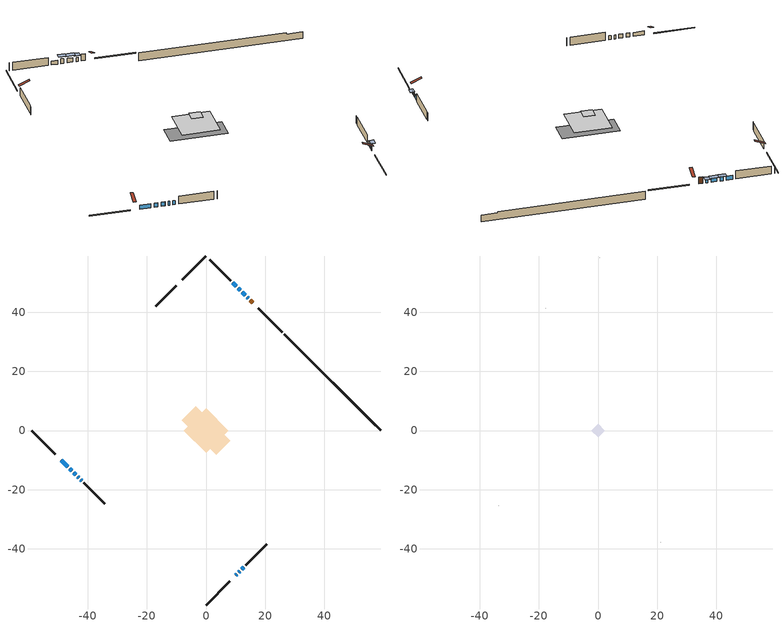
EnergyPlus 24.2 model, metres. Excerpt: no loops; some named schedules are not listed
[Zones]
conditioned space
 floor adiabatic (AdiabaticFloorConstruction): -7.51,0 0,7.51 7.51,0 0,-7.51 z0.94
 floor foundation (Slab1 construction): -8.14,3.4 -3.4,8.14 8.14,-3.4 3.4,-8.14 z-1.55
 wall outside (RimJoist1 construction): 0,-58.97 8.08,-50.89 / -58.97,0 -50.89,-8.08 / 0,58.97 -8.08,50.89 / 25.77,33.2 17.69,41.28 z0.94:1.24
 wall outside (AdiabaticWallConstruction 1): 15.8,43.18 15,43.98 z0.94:2.97
 wall outside (AdiabaticWallConstruction): 14.34,44.63 13.96,45.01 / 11,-47.97 11.38,-47.59 z0.94:2.14; -49,-9.97 -46.73,-12.24 / -46.08,-12.89 -45.33,-13.64 / 9.97,-49 10.35,-48.62 / 10.27,48.7 9.02,49.95 / 12.04,-46.93 12.78,-46.2 / -44.68,-14.3 -43.94,-15.04 / -43.28,-15.69 -43.01,-15.97 / -42.35,-16.62 -41.91,-17.06 z0.94:2.16; 13.31,45.67 12.17,46.8 z0.94:2.29; 11.52,47.45 10.92,48.05 z0.94:2.39
 wall outside (Wall1 construction): 13.43,-45.54 20.47,-38.5 / -41.25,-17.72 -34.21,-24.76 / -9.97,49 -17.01,41.96 / 8.36,50.61 1.32,57.65 z0.94:3.38
 wall foundation (FoundationWall1 construction): 26.43,32.54,-1.55 26.43,32.54,0.94 55.72,3.25,0.94 55.72,3.25,0.52 58.97,0,0.52 58.97,0,-1.55
 window (WindowConstruction 8): 14.34,44.63 13.96,45.01 z0.94:2.13
 window (WindowConstruction 7): -49,-9.97 -46.73,-12.24 z0.94:2.16
 window (WindowConstruction 10): -46.08,-12.89 -45.33,-13.64 z0.94:2.16
 window (WindowConstruction 11): 9.97,-49 10.35,-48.62 z0.94:2.16
 window (WindowConstruction 9): 11,-47.97 11.38,-47.59 z0.94:2.13
 window (WindowConstruction): 13.31,45.67 12.17,46.8 z0.94:2.29
 window (WindowConstruction 1): 11.52,47.45 10.93,48.05 z0.94:2.39
 window (WindowConstruction 2): 10.27,48.7 9.02,49.95 z0.94:2.16
 window (WindowConstruction 3): 12.04,-46.93 12.78,-46.2 z0.94:2.16
 window (WindowConstruction 4): -44.67,-14.3 -43.94,-15.03 z0.94:2.16
 window (WindowConstruction 5): -43.28,-15.69 -43.01,-15.97 z0.94:2.16
 window (WindowConstruction 6): -42.35,-16.62 -41.91,-17.06 z0.94:2.16
 door (Door): 15.8,43.18 15,43.98 z0.94:2.97
 ceiling adiabatic (AdiabaticFloorConstruction): 0,-7.51 7.51,0 0,7.51 -7.51,0 z0.94
attic - vented
 floor to conditioned space (Floor1 construction Reversed): -2.24,0 0,2.24 2.24,0 0,-2.24 z3.38
 wall outside (Wall2 construction): 21.13,-37.85 21.14,-37.84 / -33.56,-25.41 -33.55,-25.42 / -17.67,41.3 -17.68,41.29 / 0.67,58.31 0.66,58.32 z0.94:3.38
 roof outside (Roof1 construction): 9.32,-49.65,3.38 7.17,-47.51,4.64 6.59,-48.09,4.64 8.74,-50.24,3.38; -49.65,-9.32,3.38 -47.51,-7.17,4.64 -48.09,-6.59,4.64 -50.24,-8.74,3.38; -9.32,49.65,3.38 -7.17,47.51,4.64 -6.59,48.09,4.64 -8.74,50.24,3.38; 16.45,42.52,3.38 14.31,40.37,4.64 14.89,39.79,4.64 17.04,41.94,3.38
shading: 13.53,45.44 14.77,44.2 15.85,45.28 14.61,46.52 z2.74; 11.81,-47.16 10.57,-48.4 11.44,-49.26 12.67,-48.02 z2.74; 11.74,47.23 13.74,45.24 14.81,46.31 12.82,48.3 z2.9; 10.49,48.48 11.95,47.02 13.02,48.1 11.57,49.55 z3
[Building]
Building 1: Terrain=Suburbs
[Site:Location]
Quebec Intl AP_QC: Latitude {deg}=46.8; Longitude {deg}=-71.38; Time Zone {hr}=-5; Elevation {m}=74; Keep Site Location Information=Yes
[Site:GroundTemperature:Shallow]
0.0108218, -2.24938, -2.43038, -1.3578, 2.94801, 7.23376, 10.9493, 13.303, 13.5029, 11.5886, 7.96783, 3.81355
[Site:WaterMainsTemperature]
Calculation Method=Schedule; Temperature Schedule=mains temperature schedule
[Material] Roughness=Rough; Thermal Absorptance=0.9
Name | Thickness {m} | Conductivity {W/m-K} | Density {kg/m3} | Specific Heat {J/kg-K} | Solar Absorptance | Visible Absorptance
asphalt or fiberglass shingles | 0.00635 | 0.162714 | 1121.4 | 1465.45 | 0.4 | 0.4
ceiling loosefill ins | 0.254 | 0.0480833 | 16.02 | 1046.75 | 0.7 | 0.7
ceiling stud and cavity | 0.1397 | 0.0936684 | 65.682 | 1177.47 | 0.7 | 0.7
concrete 4.0 in. | 0.1016 | 1.803125 | 2242.8 | 837.4 | 0.7 | 0.7
concrete 8.0 in. | 0.2032 | 1.803125 | 2242.8 | 837.4 | 0.7 | 0.7
door material | 0.04445 | 0.053851 | 512.64 | 1214.23 | 0.7 | 0.7
exterior vertical ins | 0.0410211 | 0.029427 | 32.04 | 1214.23 | 0.7 | 0.7
floor covering | 0.0127 | 0.0433444 | 54.468 | 1339.84 | 0.6 | 0.6
floor rigid ins; wall rigid ins 1 | 0.512978 | 0.029427 | 32.04 | 1214.23 | 0.7 | 0.7
floor stud and cavity | 0.1397 | 1.75129 | 37.0049 | 1207.88 | 0.7 | 0.7
furniture material conditioned space 1 | 0.1524 | 0.115458 | 640.8 | 1214.23 | 0.6 | 0.6
gypsum board | 0.0127 | 0.160291 | 801 | 837.4 | 0.6 | 0.6
gypsum board 1 | 0.0127 | 0.160291 | 801 | 837.4 | 0.7 | 0.7
osb sheathing 0.5 in. | 0.0127 | 0.115458 | 512.64 | 1214.23 | 0.7 | 0.7
osb sheathing 0.75 in. | 0.01905 | 0.115458 | 512.64 | 1214.23 | 0.7 | 0.7
osb sheathing 2.0 in. | 0.0508 | 0.115458 | 512.64 | 1214.23 | 0.7 | 0.7
rim joist rigid ins; wall rigid ins | 0.051816 | 0.029427 | 32.04 | 1214.23 | 0.7 | 0.7
rim joist stud and cavity | 0.0508 | 0.028103 | 125.044 | 1163.47 | 0.6 | 0.6
wall stud and cavity | 0.1397 | 0.168448 | 139.0536 | 1170.24 | 0.7 | 0.7
wall stud and cavity 1 | 0.0889 | 6.1454 | 50.32683 | 1063.81 | 0.6 | 0.6
wall stud and cavity 2 | 0.0889 | 0.380278 | 52.3479 | 1209.89 | 0.7 | 0.7
wall stud and cavity 3 | 0.0889 | 0.391764 | 83.0341 | 1211.67 | 0.7 | 0.7
wood siding | 0.0254 | 0.102417 | 544.68 | 1172.36 | 0.4 | 0.4
wood siding 1 | 0.00254 | 0.102417 | 544.68 | 1172.36 | 0.4 | 0.4
wood siding 2; wood siding 3; wood siding 4 | 0.0254 | 0.102417 | 544.68 | 1172.36 | 0.7 | 0.7
[WindowMaterial:SimpleGlazingSystem]
Name | U-Factor {W/m2-K} | Solar Heat Gain Coefficient
WindowMaterial | 2.79017 | 0.63
WindowMaterial 1 | 2.78222 | 0.58
WindowMaterial 2 | 2.78279 | 0.58
WindowMaterial 3 | 2.759508 | 0.45
WindowMaterial 4 | 2.77541 | 0.54
WindowMaterial 5 | 2.82821 | 0.6
WindowMaterial 6 | 2.759508 | 0.61
WindowMaterial 7 | 2.76462 | 0.47
WindowMaterial 8 | 3.2711 | 0.48
[Construction]
AdiabaticFloorConstruction: floor stud and cavity, floor rigid ins, osb sheathing 0.75 in., floor covering
AdiabaticWallConstruction: wood siding 3, wall rigid ins 1, wall stud and cavity 2, gypsum board
AdiabaticWallConstruction 1: wood siding 4, wall rigid ins 1, wall stud and cavity 2, gypsum board
Door: door material
Floor1 construction Reversed: gypsum board, ceiling stud and cavity, ceiling loosefill ins
FoundationWall1 construction: concrete 8.0 in., gypsum board 1
furniture construction conditioned space 1: furniture material conditioned space 1
PartitionWallConstruction: gypsum board, wall stud and cavity 3, gypsum board
RimJoist1 construction: wood siding 2, rim joist rigid ins, osb sheathing 2.0 in., rim joist stud and cavity
Roof1 construction: asphalt or fiberglass shingles
Slab1 construction: concrete 4.0 in.
Wall1 construction: wood siding, wall rigid ins, osb sheathing 0.5 in., wall stud and cavity, gypsum board
Wall2 construction: wood siding 1, wall stud and cavity 1
WindowConstruction; WindowConstruction 2: WindowMaterial
WindowConstruction 1: WindowMaterial 1
WindowConstruction 10; WindowConstruction 11: WindowMaterial 8
WindowConstruction 3; WindowConstruction 4: WindowMaterial 2
WindowConstruction 5: WindowMaterial 3
WindowConstruction 6: WindowMaterial 4
WindowConstruction 7: WindowMaterial 5
WindowConstruction 8: WindowMaterial 6
WindowConstruction 9: WindowMaterial 7
[Zone] Multiplier=1; Part of Total Floor Area=Yes
Name | Volume {m3}
attic - vented | 2.0271
conditioned space | 424.8
[Space]
Name | Zone | Volume {m3}
attic - vented 1 | attic - vented | 2.0271
conditioned space 1 | conditioned space | 424.8
[ZoneInfiltration:EffectiveLeakageArea]
infil attic - vented 1: Zone or Space=attic - vented 1; Schedule=Always On Discrete; Effective Air Leakage Area {cm2}=369.231; Stack Coefficient=0.000257592; Wind Coefficient=1.08439e-05
[ZoneMixing]
whole house fan mix: Zone or Space=attic - vented; Schedule=Always On Continuous; Design Flow Rate Calculation Method=Flow/Zone; Design Flow Rate {m3/s}=0; Source Zone or Space=conditioned space
[SurfaceProperty:ExposedFoundationPerimeter]
Slab1: Exposed Perimeter Calculation Method=TotalExposedPerimeter; Total Exposed Perimeter {m}=46.025
[InternalMass] Zone or ZoneList=conditioned space; Space or SpaceList=conditioned space 1
Name | Construction | Surface Area {m2}
furniture mass conditioned space 1 | furniture construction conditioned space 1 | 88.8402
partition wall mass | PartitionWallConstruction | 222.101
[Lights]
interior lighting: Zone or ZoneList or Space or SpaceList=conditioned space 1; Schedule=interior lighting schedule; Design Level Calculation Method=LightingLevel; Lighting Level {W}=343.2; Return Air Fraction=0; Fraction Radiant=0.6; Fraction Visible=0.2; Fraction Replaceable=1
[People]
occupants: Zone or ZoneList or Space or SpaceList=conditioned space 1; Number of People Schedule=occupants schedule; Number of People Calculation Method=People; Number of People=3; Fraction Radiant=0.314171; Sensible Heat Fraction=0.56303; Activity Level Schedule=occupants activity schedule; Carbon Dioxide Generation Rate {m3/s-W}=0; Enable ASHRAE 55 Comfort Warnings=No; Mean Radiant Temperature Calculation Type=EnclosureAveraged
[ElectricEquipment] Zone or ZoneList or Space or SpaceList=conditioned space 1; Design Level Calculation Method=EquipmentLevel
Name | Schedule | Design Level {W} | Fraction Latent | Fraction Radiant | Fraction Lost
clothes dryer | clothes dryer schedule | 140.772 | 0.015 | 0.081 | 0.85
clothes washer | clothes washer schedule | 32.1985 | 0.03 | 0.162 | 0.7
cooking range | cooking range schedule | 215.147 | 0.08 | 0.432 | 0.2
dishwasher | dishwasher schedule | 66.8632 | 0.3 | 0.18 | 0.4
fridge | fridge schedule | 72.9452 | 0 | 0.6 | 0
mech vent bath fan 0 | mech vent bath fan 0 schedule | 50.2 | 0 | 0 | 1
mech vent house fan | mech vent house fan schedule | 0.95 | 0 | 0 | 1
mech vent house fan cfis | mech vent house fan cfis schedule | 0 | 0 | 0 | 0
mech vent range fan 0 | mech vent range fan 0 schedule | 57 | 0 | 0 | 1
misc plug loads | misc plug loads schedule | 494.7 | 0.045 | 0.513 | 0.1
whole house fan | Always On Discrete | 0 | 0 | 0 | 1
[OtherEquipment] Zone or ZoneList or Space or SpaceList=conditioned space 1; Design Level Calculation Method=EquipmentLevel
Name | Fuel Type | Schedule | Design Level {W} | Fraction Latent | Fraction Radiant | Fraction Lost
clothes dryer 1 | Electricity | clothes dryer schedule | 0 | 0.015 | 0.081 | 0.85
cooking range 1 | Electricity | cooking range schedule | 0 | 0.08 | 0.432 | 0.2
general water use latent | None | general water use schedule | 62.594 | 1 | 0 | 0
general water use sensible | None | general water use schedule | -61.6891 | 0 | 0.6 | 0
mech vent house fan latent load | None | Always On Discrete | 0 | 1 | 0 | 0
mech vent house fan sensible load | None | Always On Discrete | 0 | 0 | 0 | 0
water heater energy adjustment1 | Electricity | Always On Discrete | 0.01 | 0 | 0 | 1
[ZoneInfiltration:DesignFlowRate] Zone or ZoneList or Space or SpaceList=conditioned space 1; Schedule=Always On Discrete; Design Flow Rate Calculation Method=Flow/Zone; Design Flow Rate {m3/s}=0
infil flow; natural vent flow; whole house fan flow
[ZoneControl:Thermostat]
conditioned space Thermostat: Zone or ZoneList=conditioned space; Control Type Schedule=conditioned space Thermostat Schedule; Control 1=conditioned space temperature setpoint; Temperature Difference Between Cutout And Setpoint {deltaC}=0
[ZoneHVAC:Baseboard:Convective:Electric]
electric baseboard: Availability Schedule=Always On Discrete; Heating Design Capacity {W}=8132.72; Efficiency=1
[AirLoopHVAC:UnitarySystem]
unit heater unitary system: Control Type=Load; Controlling Zone or Thermostat Location=conditioned space; Dehumidification Control Type=None; Availability Schedule=Always On Discrete; Supply Fan=unit heater supply fan; Fan Placement=BlowThrough; Supply Air Fan Operating Mode Schedule=unit heater auto fan schedule; Heating Coil=unit heater htg coil; DX Heating Coil Sizing Ratio=1; Use DOAS DX Cooling Coil=No; Minimum Supply Air Temperature {C}=2; Latent Load Control=SensibleOnlyLoadControl; Cooling Supply Air Flow Rate Method=None; Heating Supply Air Flow Rate Method=SupplyAirFlowRate; Heating Supply Air Flow Rate {m3/s}=0.00141584; No Load Supply Air Flow Rate Method=SupplyAirFlowRate; No Load Supply Air Flow Rate {m3/s}=0; No Load Supply Air Flow Rate Control Set To Low Speed=Yes; Maximum Supply Air Temperature {C}=48.8889; Maximum Outdoor Dry-Bulb Temperature for Supplemental Heater Operation {C}=21; Ancillary On-Cycle Electric Power {W}=0; Ancillary Off-Cycle Electric Power {W}=0
[Fan:SystemModel]
unit heater supply fan: Availability Schedule=Always On Discrete; Design Maximum Air Flow Rate {m3/s}=0.00141584; Speed Control Method=Discrete; Electric Power Minimum Flow Rate Fraction=0.2; Design Pressure Rise {Pa}=500; Motor Efficiency=1; Motor In Air Stream Fraction=1; Design Electric Power Consumption {W}=Autosize; Design Power Sizing Method=PowerPerFlow; Electric Power Per Unit Flow Rate {W/(m3/s)}=28251.7; Electric Power Per Unit Flow Rate Per Unit Pressure {W/((m3/s)-Pa)}=1.66667; Fan Total Efficiency=0.7; Motor Loss Radiative Fraction=0; Number of Speeds=1; Speed Flow Fraction 1=1; Speed Electric Power Fraction 1=1
[Coil:Heating:Fuel]
unit heater htg coil: Availability Schedule=Always On Discrete; Fuel Type=OtherFuel1; Burner Efficiency=0.3; Nominal Capacity {W}=0.293071; On Cycle Parasitic Electric Load {W}=0; Off Cycle Parasitic Fuel Load {W}=0
[Zone equipment]
conditioned space: electric baseboard, unit heater unitary system
[Foundation:Kiva]
Foundation Kiva 1: Initial Indoor Air Temperature {C}=18; Wall Height Above Grade {m}=0.940003; Wall Depth Below Slab {m}=0.2032; Custom Block Material Name 1=exterior vertical ins; Custom Block Depth 1 {m}=2.49; Custom Block X Position 1 {m}=0.2159; Custom Block Z Position 1 {m}=0
[Foundation:Kiva:Settings]
Soil Conductivity {W/m-K}=0.849921; Soil Density {kg/m3}=1842.3; Soil Specific Heat {J/kg-K}=418.7; Ground Solar Absorptivity=0.9; Ground Thermal Absorptivity=0.9; Ground Surface Roughness {m}=0.03; Far-Field Width {m}=40; Deep-Ground Boundary Condition=ZeroFlux; Deep-Ground Depth {m}=40; Minimum Cell Dimension {m}=0.2; Maximum Cell Growth Coefficient=3; Simulation Timestep=Timestep
[Exterior:Lights]
exterior lighting: Schedule=exterior lighting schedule; Design Level {W}=75.6
[EnergyManagementSystem:GlobalVariable]
infil_program_Qfan
infil_program_Qinf
natural_vent_program_Qnv
natural_vent_program_Qwhf
[EnergyManagementSystem:Sensor]
Name | Output:Variable or Output:Meter Index Key | Output:Variable or Output:Meter
airflow_gain | infil flow | Infiltration Sensible Heat Gain Energy
airflow_gain_1 | natural vent flow | Infiltration Sensible Heat Gain Energy
airflow_gain_2 | whole house fan flow | Infiltration Sensible Heat Gain Energy
airflow_loss | infil flow | Infiltration Sensible Heat Loss Energy
airflow_loss_1 | natural vent flow | Infiltration Sensible Heat Loss Energy
airflow_loss_2 | whole house fan flow | Infiltration Sensible Heat Loss Energy
clg_load_cond |  | Cooling:EnergyTransfer:Zone:CONDITIONED SPACE
clg_sp_s; clg_sp_s_1 | cooling setpoint | Schedule Value
clothes_dryer_exhaust_0_sch_s | clothes dryer exhaust 0 schedule | Schedule Value
conditioned_space_clg_unmet_s | conditioned space | Zone Cooling Setpoint Not Met Time
conditioned_space_htg_unmet_s | conditioned space | Zone Heating Setpoint Not Met Time
cool_season | cooling season schedule | Schedule Value
fridge_tin_s | conditioned space | Zone Mean Air Temperature
htg_load_cond |  | Heating:EnergyTransfer:Zone:CONDITIONED SPACE
htg_sp_s; htg_sp_s_1 | heating setpoint | Schedule Value
ig_ee_conv | clothes dryer | Electric Equipment Convective Heating Energy
ig_ee_conv_2 | cooking range | Electric Equipment Convective Heating Energy
ig_ee_conv_4 | fridge | Electric Equipment Convective Heating Energy
ig_ee_conv_5 | misc plug loads | Electric Equipment Convective Heating Energy
ig_ee_conv_6 | whole house fan | Electric Equipment Convective Heating Energy
ig_ee_rad | clothes dryer | Electric Equipment Radiant Heating Energy
ig_ee_rad_2 | cooking range | Electric Equipment Radiant Heating Energy
ig_ee_rad_4 | fridge | Electric Equipment Radiant Heating Energy
ig_ee_rad_5 | misc plug loads | Electric Equipment Radiant Heating Energy
ig_ee_rad_6 | whole house fan | Electric Equipment Radiant Heating Energy
ig_lgt_conv | interior lighting | Lights Convective Heating Energy
ig_lgt_rad | interior lighting | Lights Radiant Heating Energy
ig_lgt_vis | interior lighting | Lights Visible Radiation Heating Energy
ig_oe_conv | clothes dryer 1 | Other Equipment Convective Heating Energy
ig_oe_conv_1 | cooking range 1 | Other Equipment Convective Heating Energy
ig_oe_conv_2 | general water use latent | Other Equipment Convective Heating Energy
ig_oe_conv_3 | general water use sensible | Other Equipment Convective Heating Energy
ig_oe_conv_4 | water heater energy adjustment1 | Other Equipment Convective Heating Energy
ig_oe_rad | clothes dryer 1 | Other Equipment Radiant Heating Energy
ig_oe_rad_1 | cooking range 1 | Other Equipment Radiant Heating Energy
ig_oe_rad_2 | general water use latent | Other Equipment Radiant Heating Energy
ig_oe_rad_3 | general water use sensible | Other Equipment Radiant Heating Energy
ig_oe_rad_4 | water heater energy adjustment1 | Other Equipment Radiant Heating Energy
ig_ppl_conv | occupants | People Convective Heating Energy
ig_ppl_rad | occupants | People Radiant Heating Energy
im_conv | furniture mass conditioned space 1 | Surface Inside Face Convection Heat Gain Energy
im_conv_1 | partition wall mass | Surface Inside Face Convection Heat Gain Energy
im_ig | furniture mass conditioned space 1 | Surface Inside Face Internal Gains Radiation Heat Gain Energy
im_ig_1 | partition wall mass | Surface Inside Face Internal Gains Radiation Heat Gain Energy
im_lgt | furniture mass conditioned space 1 | Surface Inside Face Lights Radiation Heat Gain Energy
im_lgt_1 | partition wall mass | Surface Inside Face Lights Radiation Heat Gain Energy
im_sol | furniture mass conditioned space 1 | Surface Inside Face Solar Radiation Heat Gain Energy
im_sol_1 | partition wall mass | Surface Inside Face Solar Radiation Heat Gain Energy
im_surf | furniture mass conditioned space 1 | Surface Inside Face Net Surface Thermal Radiation Heat Gain Energy
im_surf_1 | partition wall mass | Surface Inside Face Net Surface Thermal Radiation Heat Gain Energy
mech_vent_bath_fan_0_sch_s | mech vent bath fan 0 schedule | Schedule Value
mech_vent_range_fan_0_sch_s | mech vent range fan 0 schedule | Schedule Value
mv_conv | mech vent bath fan 0 | Electric Equipment Convective Heating Energy
mv_conv_1 | mech vent house fan | Electric Equipment Convective Heating Energy
mv_conv_2 | mech vent house fan cfis | Electric Equipment Convective Heating Energy
mv_conv_3 | mech vent range fan 0 | Electric Equipment Convective Heating Energy
mv_conv_4 | mech vent house fan latent load | Other Equipment Convective Heating Energy
mv_conv_5 | mech vent house fan sensible load | Other Equipment Convective Heating Energy
mv_rad | mech vent bath fan 0 | Electric Equipment Radiant Heating Energy
mv_rad_1 | mech vent house fan | Electric Equipment Radiant Heating Energy
mv_rad_2 | mech vent house fan cfis | Electric Equipment Radiant Heating Energy
mv_rad_3 | mech vent range fan 0 | Electric Equipment Radiant Heating Energy
mv_rad_4 | mech vent house fan latent load | Other Equipment Radiant Heating Energy
mv_rad_5 | mech vent house fan sensible load | Other Equipment Radiant Heating Energy
natural_vent_s | natural vent schedule | Schedule Value
out_pb_s |  | Site Outdoor Air Barometric Pressure
out_wt_s |  | Site Outdoor Air Humidity Ratio
site_vw_s |  | Site Wind Speed
ss_back_out | Window1 | Surface Window Shortwave from Zone Back Out Window Heat Transfer Rate
ss_back_out_1 | Window10 | Surface Window Shortwave from Zone Back Out Window Heat Transfer Rate
ss_back_out_10 | Window8 | Surface Window Shortwave from Zone Back Out Window Heat Transfer Rate
ss_back_out_11 | Window9 | Surface Window Shortwave from Zone Back Out Window Heat Transfer Rate
ss_back_out_2 | Window11 | Surface Window Shortwave from Zone Back Out Window Heat Transfer Rate
ss_back_out_3 | Window13 | Surface Window Shortwave from Zone Back Out Window Heat Transfer Rate
ss_back_out_4 | Window2 | Surface Window Shortwave from Zone Back Out Window Heat Transfer Rate
ss_back_out_5 | Window3 | Surface Window Shortwave from Zone Back Out Window Heat Transfer Rate
ss_back_out_6 | Window4 | Surface Window Shortwave from Zone Back Out Window Heat Transfer Rate
ss_back_out_7 | Window5 | Surface Window Shortwave from Zone Back Out Window Heat Transfer Rate
ss_back_out_8 | Window6 | Surface Window Shortwave from Zone Back Out Window Heat Transfer Rate
ss_back_out_9 | Window7 | Surface Window Shortwave from Zone Back Out Window Heat Transfer Rate
ss_conv | Door1 | Surface Inside Face Convection Heat Gain Energy
ss_conv_1 | Window1 | Surface Inside Face Convection Heat Gain Energy
ss_conv_10 | Window7 | Surface Inside Face Convection Heat Gain Energy
ss_conv_11 | Window8 | Surface Inside Face Convection Heat Gain Energy
ss_conv_12 | Window9 | Surface Inside Face Convection Heat Gain Energy
ss_conv_2 | Window10 | Surface Inside Face Convection Heat Gain Energy
ss_conv_3 | Window11 | Surface Inside Face Convection Heat Gain Energy
ss_conv_4 | Window13 | Surface Inside Face Convection Heat Gain Energy
ss_conv_5 | Window2 | Surface Inside Face Convection Heat Gain Energy
ss_conv_6 | Window3 | Surface Inside Face Convection Heat Gain Energy
ss_conv_7 | Window4 | Surface Inside Face Convection Heat Gain Energy
ss_conv_8 | Window5 | Surface Inside Face Convection Heat Gain Energy
ss_conv_9 | Window6 | Surface Inside Face Convection Heat Gain Energy
ss_ig | Door1 | Surface Inside Face Internal Gains Radiation Heat Gain Energy
ss_ig_1 | Window1 | Surface Inside Face Internal Gains Radiation Heat Gain Energy
ss_ig_10 | Window7 | Surface Inside Face Internal Gains Radiation Heat Gain Energy
ss_ig_11 | Window8 | Surface Inside Face Internal Gains Radiation Heat Gain Energy
ss_ig_12 | Window9 | Surface Inside Face Internal Gains Radiation Heat Gain Energy
ss_ig_2 | Window10 | Surface Inside Face Internal Gains Radiation Heat Gain Energy
ss_ig_3 | Window11 | Surface Inside Face Internal Gains Radiation Heat Gain Energy
ss_ig_4 | Window13 | Surface Inside Face Internal Gains Radiation Heat Gain Energy
ss_ig_5 | Window2 | Surface Inside Face Internal Gains Radiation Heat Gain Energy
ss_ig_6 | Window3 | Surface Inside Face Internal Gains Radiation Heat Gain Energy
ss_ig_7 | Window4 | Surface Inside Face Internal Gains Radiation Heat Gain Energy
ss_ig_8 | Window5 | Surface Inside Face Internal Gains Radiation Heat Gain Energy
ss_ig_9 | Window6 | Surface Inside Face Internal Gains Radiation Heat Gain Energy
ss_lgt | Door1 | Surface Inside Face Lights Radiation Heat Gain Energy
ss_sol | Door1 | Surface Inside Face Solar Radiation Heat Gain Energy
ss_surf | Door1 | Surface Inside Face Net Surface Thermal Radiation Heat Gain Energy
ss_surf_1 | Window1 | Surface Inside Face Net Surface Thermal Radiation Heat Gain Energy
ss_surf_10 | Window7 | Surface Inside Face Net Surface Thermal Radiation Heat Gain Energy
ss_surf_11 | Window8 | Surface Inside Face Net Surface Thermal Radiation Heat Gain Energy
ss_surf_12 | Window9 | Surface Inside Face Net Surface Thermal Radiation Heat Gain Energy
ss_surf_2 | Window10 | Surface Inside Face Net Surface Thermal Radiation Heat Gain Energy
ss_surf_3 | Window11 | Surface Inside Face Net Surface Thermal Radiation Heat Gain Energy
ss_surf_4 | Window13 | Surface Inside Face Net Surface Thermal Radiation Heat Gain Energy
ss_surf_5 | Window2 | Surface Inside Face Net Surface Thermal Radiation Heat Gain Energy
ss_surf_6 | Window3 | Surface Inside Face Net Surface Thermal Radiation Heat Gain Energy
ss_surf_7 | Window4 | Surface Inside Face Net Surface Thermal Radiation Heat Gain Energy
ss_surf_8 | Window5 | Surface Inside Face Net Surface Thermal Radiation Heat Gain Energy
ss_surf_9 | Window6 | Surface Inside Face Net Surface Thermal Radiation Heat Gain Energy
ss_trans_in | Window1 | Surface Window Transmitted Solar Radiation Rate
ss_trans_in_1 | Window10 | Surface Window Transmitted Solar Radiation Rate
ss_trans_in_10 | Window8 | Surface Window Transmitted Solar Radiation Rate
ss_trans_in_11 | Window9 | Surface Window Transmitted Solar Radiation Rate
ss_trans_in_2 | Window11 | Surface Window Transmitted Solar Radiation Rate
ss_trans_in_3 | Window13 | Surface Window Transmitted Solar Radiation Rate
ss_trans_in_4 | Window2 | Surface Window Transmitted Solar Radiation Rate
ss_trans_in_5 | Window3 | Surface Window Transmitted Solar Radiation Rate
ss_trans_in_6 | Window4 | Surface Window Transmitted Solar Radiation Rate
ss_trans_in_7 | Window5 | Surface Window Transmitted Solar Radiation Rate
ss_trans_in_8 | Window6 | Surface Window Transmitted Solar Radiation Rate
ss_trans_in_9 | Window7 | Surface Window Transmitted Solar Radiation Rate
ss_trans_out | Window1 | Surface Inside Face Initial Transmitted Diffuse Transmitted Out Window Solar Radiation Rate
ss_trans_out_1 | Window10 | Surface Inside Face Initial Transmitted Diffuse Transmitted Out Window Solar Radiation Rate
ss_trans_out_10 | Window8 | Surface Inside Face Initial Transmitted Diffuse Transmitted Out Window Solar Radiation Rate
ss_trans_out_11 | Window9 | Surface Inside Face Initial Transmitted Diffuse Transmitted Out Window Solar Radiation Rate
ss_trans_out_2 | Window11 | Surface Inside Face Initial Transmitted Diffuse Transmitted Out Window Solar Radiation Rate
ss_trans_out_3 | Window13 | Surface Inside Face Initial Transmitted Diffuse Transmitted Out Window Solar Radiation Rate
